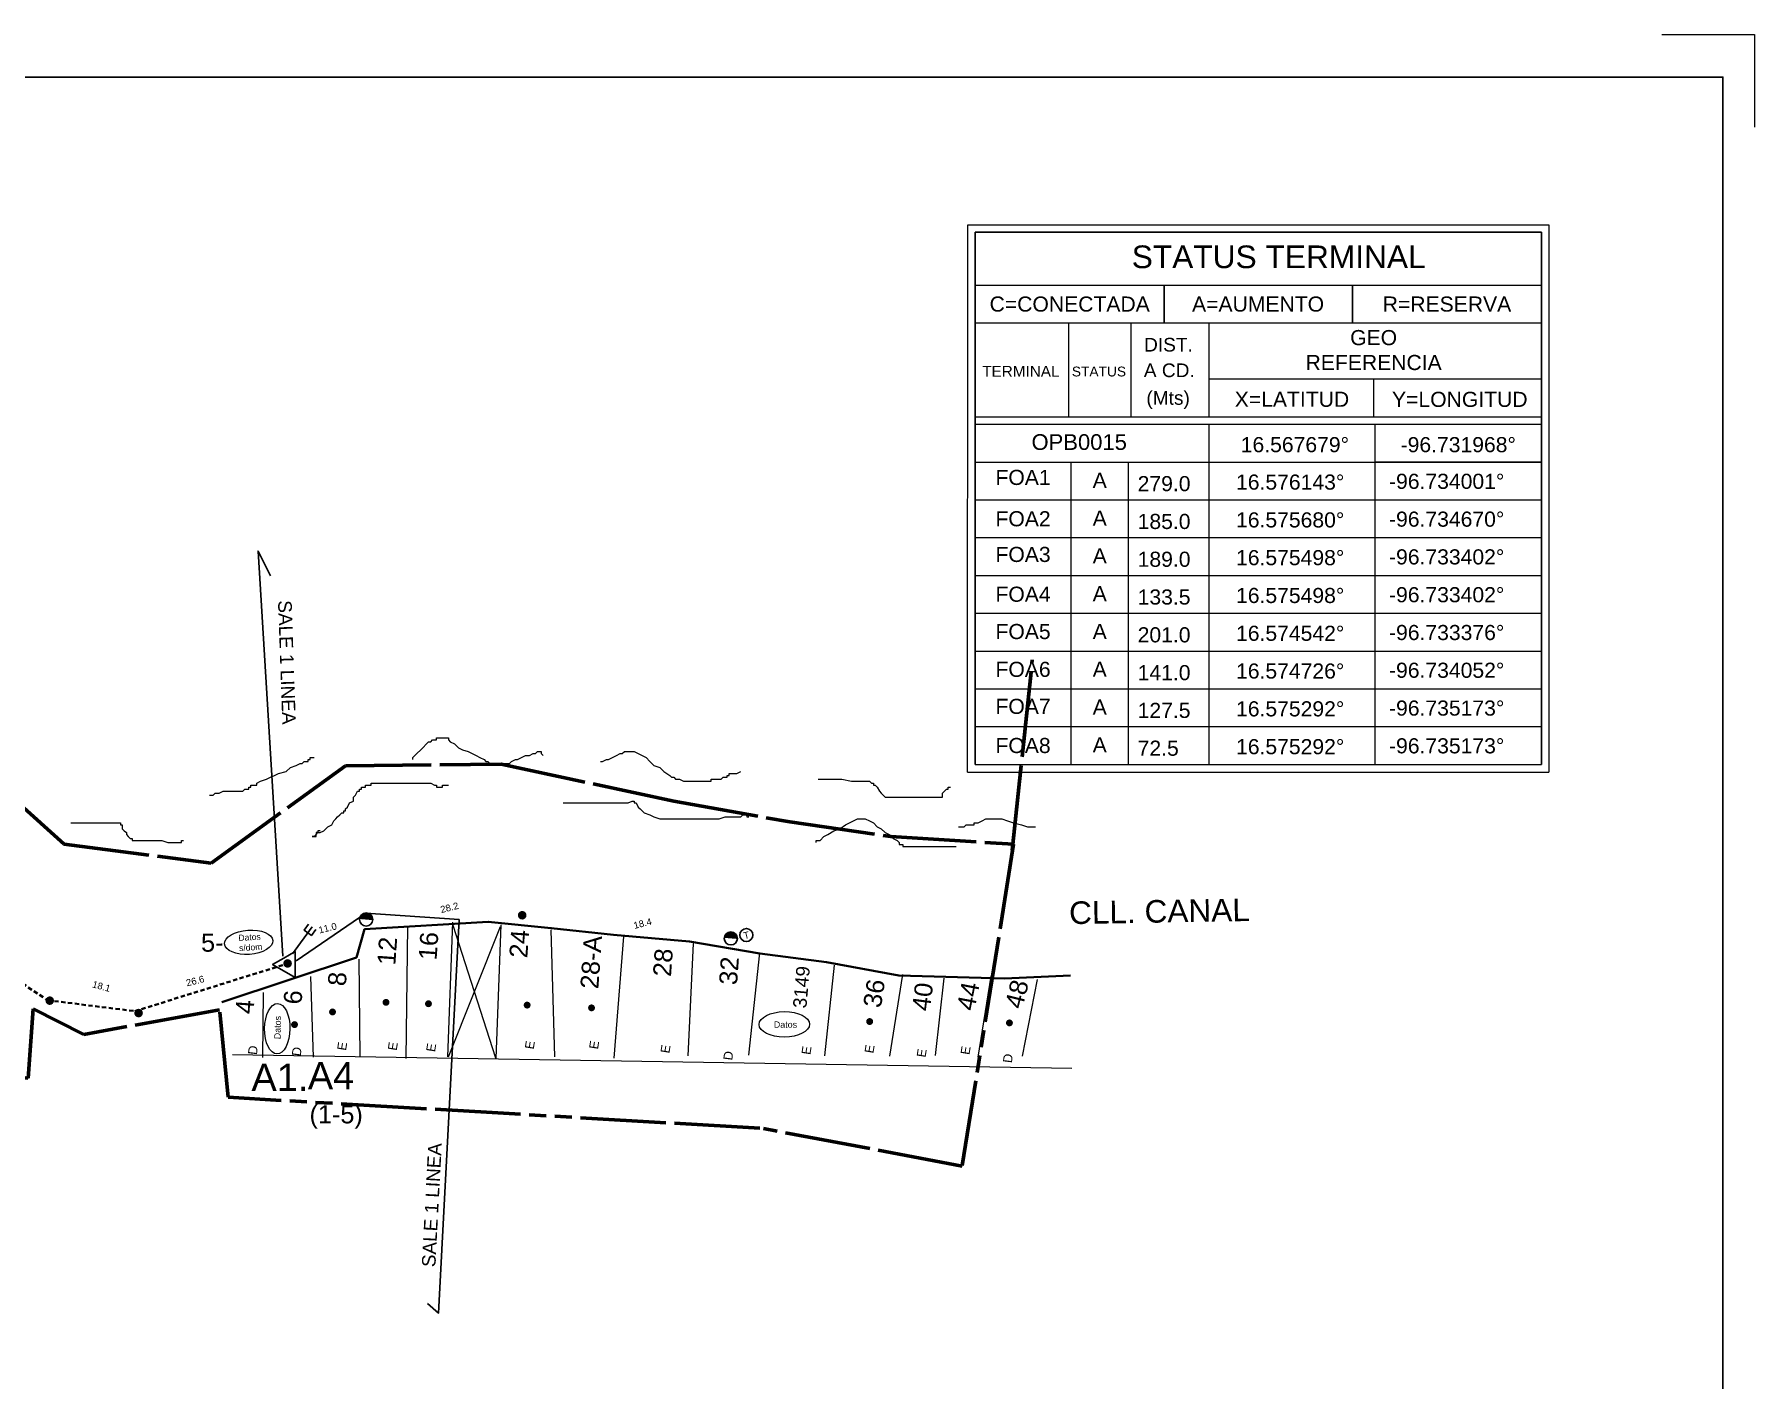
# Model space of a CAD drawing. Header units: millimetres. Extents: x -3867 to 635, y 1041 to 3666.
# Drawn here: x 434.3 to 635.3, y 1984.7 to 2141.9 of the extents above; entities that cross this region are included whole.
import ezdxf
from ezdxf.enums import TextEntityAlignment as Align

# ---------------------------------------------------------------- set-up
doc = ezdxf.new("R2010")
doc.units = ezdxf.units.MM
for name, pattern in [('TLSIGC_002', [0.8, 0.5, -0.3]), ('TLSIGC_004', [7, 4, -1, 1, -1]), ('TLSIGC_007', [28, 10, -1, 10, -1, 2, -1, 2, -1])]:
    doc.linetypes.add(name, pattern=pattern)
for name, color, linetype, lineweight in [('CABLE EXISTENTE AEREO SECUNDARIO', 82, 'TLSIGC_002', 40), ('CLASIFICACION TIPO RESIDENCIAL D', 5, 'Continuous', 9), ('CLASIFICACION TIPO RESIDENCIAL E', 156, 'Continuous', 9), ('CLIENTES EXISTENTES DE DATOS', 7, 'Continuous', 13), ('CLIENTES RESIDENCIALES E', 82, 'TLSIGC_004', 9), ('CONEXION A TIERRA  DE TERMINAL EXISTENTE', 82, 'Continuous', 30), ('DISTRITO', 42, 'TLSIGC_007', 60), ('LOTIFICACION 2003', 252, 'Continuous', 15), ('MARCO DE CONSTRUCCION', 7, 'Continuous', 5), ('MEDIDAS ENTRE POSTES', 82, 'Continuous', 5), ('NOMBRE DE CALLES', 92, 'TLSIGC_017', 5), ('NUMEROS OFICIALES', 3, 'Continuous', 5), ('PLANIMETRIA 2004', 10, 'Continuous', 40), ('PLANO DE DETALLES', 253, 'Continuous', 30), ('POSTE DE ENERGIA ELECTRICA', 82, 'Continuous', 30), ('POSTES EXISTENTES SECUNDARIOS', 82, 'Continuous', 30), ('RIOS', 161, 'TLSIGC_004', 20), ('SOLICITUDES PENSIENTES SIN DOMICILIO', 172, 'Continuous', 13), ('TERMINAL EXISTENTE EN POSTE', 82, 'Continuous', 30), ('TERMINAL PROYECTADA EN POSTE', 1, 'Continuous', 60)]:
    doc.layers.add(name, color=color, linetype=linetype, lineweight=lineweight)
doc.styles.get("Standard").update_dxf_attribs({"font": 'arial.ttf'})
doc.linetypes.add('TLSIGC_017', pattern='A,0.5,["=",Standard,S=1.6,R=0,X=-0.2,Y=-0.8],0.5', length=1)

# ---------------------------------------------------------------- blocks, each defined once
blk = doc.blocks.new('DATOS SIN DOMICILIO')
at = {"layer": 'SOLICITUDES PENSIENTES SIN DOMICILIO', "color": 4}
blk.add_ellipse((-479.98, 2029.41), major_axis=(-0.01, 3.12), ratio=0.5027, dxfattribs=at)
at = {"layer": 'SOLICITUDES PENSIENTES SIN DOMICILIO', "color": 4, "insert": (-481.01, 2028.12), "char_height": 0.788, "width": 16.9626, "attachment_point": 1, "rotation": 90}
blk.add_mtext('Datos\\Ps/dom', dxfattribs=at)
blk = doc.blocks.new('G$C68750D7C')
at = {"layer": 'CLIENTES EXISTENTES DE DATOS'}
blk.add_ellipse((4.88, 2.45), major_axis=(4.88, 0.02), ratio=0.5027, dxfattribs=at)
at = {"layer": 'CLIENTES EXISTENTES DE DATOS', "insert": (2.85, 3.02), "char_height": 1.231, "width": 5.0142, "attachment_point": 1}
blk.add_mtext('Datos', dxfattribs=at)

msp = doc.modelspace()

# ---------------------------------------------------------------- hatches: boundary and pattern name
at = {"layer": 'CLIENTES RESIDENCIALES E'}
h = msp.add_hatch(color=256, dxfattribs=at)
edge = h.paths.add_edge_path()
edge.add_arc((469.13, 2027.7), 0.406, 0, 360)
h = msp.add_hatch(color=256, dxfattribs=at)
edge = h.paths.add_edge_path()
edge.add_arc((475.38, 2028.82), 0.406, 0, 360)
h = msp.add_hatch(color=256, dxfattribs=at)
edge = h.paths.add_edge_path()
edge.add_arc((480.34, 2028.66), 0.406, 0, 360)
h = msp.add_hatch(color=256, dxfattribs=at)
edge = h.paths.add_edge_path()
edge.add_arc((491.87, 2028.5), 0.406, 0, 360)
h = msp.add_hatch(color=256, dxfattribs=at)
edge = h.paths.add_edge_path()
edge.add_arc((499.39, 2028.18), 0.406, 0, 360)
h = msp.add_hatch(color=256, dxfattribs=at)
edge = h.paths.add_edge_path()
edge.add_arc((464.69, 2026.22), 0.406, 0, 360)
h = msp.add_hatch(color=256, dxfattribs=at)
edge = h.paths.add_edge_path()
edge.add_arc((531.89, 2026.58), 0.406, 0, 360)
h = msp.add_hatch(color=256, dxfattribs=at)
edge = h.paths.add_edge_path()
edge.add_arc((548.22, 2026.42), 0.406, 0, 360)
at = {"layer": 'POSTE DE ENERGIA ELECTRICA'}
for points in [[(472.3, 2038.56), (472.31, 2038.66), (472.34, 2038.76), (472.38, 2038.84), (472.42, 2038.92), (472.51, 2039.02), (472.57, 2039.08), (472.65, 2039.14), (472.73, 2039.18), (472.82, 2039.22), (472.89, 2039.24), (472.98, 2039.26), (473.08, 2039.26), (473.14, 2039.25), (473.24, 2039.24), (473.34, 2039.21), (473.46, 2039.15), (473.54, 2039.09), (473.61, 2039.02), (473.68, 2038.94), (473.72, 2038.88), (473.75, 2038.81), (473.79, 2038.7), (473.81, 2038.6), (473.82, 2038.51), (473.82, 2038.43)], [(514.91, 2036.36), (514.92, 2036.46), (514.95, 2036.56), (514.98, 2036.63), (515.03, 2036.72), (515.11, 2036.82), (515.17, 2036.88), (515.25, 2036.94), (515.34, 2036.98), (515.43, 2037.01), (515.5, 2037.04), (515.59, 2037.05), (515.69, 2037.06), (515.75, 2037.05), (515.85, 2037.04), (515.95, 2037), (516.06, 2036.94), (516.14, 2036.88), (516.22, 2036.82), (516.28, 2036.74), (516.32, 2036.67), (516.36, 2036.61), (516.4, 2036.5), (516.42, 2036.39), (516.43, 2036.3), (516.43, 2036.23)]]:
    msp.add_hatch(color=256, dxfattribs=at).paths.add_polyline_path(points)
at = {"layer": 'POSTES EXISTENTES SECUNDARIOS'}
h = msp.add_hatch(color=256, dxfattribs=at)
edge = h.paths.add_edge_path()
edge.add_arc((491.29, 2039), 0.504, 0, 360)
h = msp.add_hatch(color=256, dxfattribs=at)
edge = h.paths.add_edge_path()
edge.add_arc((463.88, 2033.37), 0.504, 0, 360)
h = msp.add_hatch(color=256, dxfattribs=at)
edge = h.paths.add_edge_path()
edge.add_arc((436.09, 2029.02), 0.504, 0, 360)
h = msp.add_hatch(color=256, dxfattribs=at)
edge = h.paths.add_edge_path()
edge.add_arc((446.47, 2027.57), 0.504, 0, 360)

# ---------------------------------------------------------------- linework, layer by layer
at = {"linetype": 'Continuous', "lineweight": 30}
for p, q in [((566.3, 2108.22), (566.3, 2112.63)), ((588.31, 2108.22), (588.31, 2112.63))]:
    msp.add_line(p, q, dxfattribs=at)
msp.add_lwpolyline([(544.23, 2056.63), (544.23, 2118.82), (610.37, 2118.82), (610.38, 2056.63)], dxfattribs=at)
at = {"layer": 'CABLE EXISTENTE AEREO SECUNDARIO'}
msp.add_lwpolyline([(348.56, 2049.87), (377.65, 2049.1), (418.25, 2040.75), (435.84, 2029.07), (446.05, 2027.79), (463.7, 2033.3)], dxfattribs=at)
at = {"layer": 'CONEXION A TIERRA  DE TERMINAL EXISTENTE'}
msp.add_line((466.74, 2037.66), (464.44, 2034.49), dxfattribs=at)
msp.add_lwpolyline([(466.32, 2037.97), (465.81, 2037.27), (466.67, 2036.65), (467.18, 2037.34)], dxfattribs=at)
at = {"layer": 'DISTRITO'}
msp.add_line((548.55, 2046.56), (550.89, 2068.84), dxfattribs=at)
for points in [[(424.11, 2059.6), (437.76, 2047.32), (454.96, 2045.1), (470.66, 2056.48), (488.84, 2056.65), (508.99, 2052.35), (522.57, 2049.9), (534.35, 2048.21), (548.7, 2047.3), (542.7, 2009.68), (519.49, 2014.08)], [(519.05, 2014.12), (456.94, 2017.73), (455.92, 2027.95), (440.08, 2025.07), (434.17, 2028.07), (433.55, 2019.95), (414.06, 2021.94), (413.96, 2024.8), (370.91, 2030.57), (372.98, 2011.53), (377.9, 2010.05), (374.71, 1988.75), (407.72, 1942.51)]]:
    msp.add_lwpolyline(points, dxfattribs=at)
at = {"layer": 'LOTIFICACION 2003'}
for p, q in [((483.16, 2038.2), (482.56, 2022.46)), ((477.74, 2022.25), (477.94, 2037.72)), ((482.69, 2022.45), (488.74, 2037.68)), ((488.22, 2022.3), (483.24, 2037.79)), ((488.23, 2022.25), (488.84, 2037.89)), ((494.63, 2037.28), (495.06, 2022.45)), ((502.04, 2022.28), (503.15, 2036.53)), ((511.25, 2035.7), (510.64, 2022.58)), ((517.76, 2022.64), (519.05, 2034.6)), ((472.19, 2033.87), (472.33, 2022.46)), ((527.73, 2033.15), (526.62, 2022.58)), ((535.71, 2032.08), (534.21, 2022.55)), ((460.97, 2022.37), (461.05, 2029.96)), ((466.91, 2022.4), (466.61, 2031.84)), ((539.58, 2022.62), (540.61, 2031.66)), ((546.05, 2031.88), (544.53, 2022.42)), ((549.76, 2022.55), (551.48, 2031.49)), ((555.5, 2021.09), (457.44, 2022.7))]:
    msp.add_line(p, q, dxfattribs=at)
at = {"layer": 'MARCO DE CONSTRUCCION'}
for p, q in [((544.21, 2112.63), (610.38, 2112.63)), ((544.2, 2108.22), (610.37, 2108.22)), ((555.12, 2108.22), (555.12, 2097.26)), ((562.41, 2108.22), (562.41, 2097.26)), ((571.51, 2108.22), (571.51, 2097.26)), ((571.51, 2101.68), (610.37, 2101.68)), ((590.77, 2101.68), (590.77, 2097.26)), ((544.22, 2097.26), (610.37, 2097.26)), ((544.22, 2096.38), (610.37, 2096.38)), ((564.63, 2097.26), (564.63, 2097.26)), ((571.52, 2096.38), (571.52, 2056.63)), ((590.95, 2056.63), (590.95, 2096.38)), ((590.95, 2096.38), (610.37, 2096.38)), ((590.95, 2092.4), (590.95, 2096.38)), ((544.22, 2091.96), (610.37, 2091.96)), ((555.41, 2091.96), (555.41, 2056.63)), ((562.15, 2056.63), (562.15, 2091.96)), ((610.37, 2091.96), (590.95, 2091.96)), ((544.22, 2087.54), (610.37, 2087.54)), ((544.22, 2083.13), (610.37, 2083.13)), ((544.22, 2078.71), (610.37, 2078.71)), ((544.22, 2074.3), (610.37, 2074.3)), ((544.22, 2069.88), (610.37, 2069.88)), ((544.22, 2065.46), (610.37, 2065.46)), ((571.52, 2062.4), (571.52, 2056.63)), ((590.95, 2056.63), (590.95, 2062.4)), ((544.22, 2061.05), (610.37, 2061.05)), ((544.23, 2056.63), (610.38, 2056.63)), ((555.41, 2057.98), (555.41, 2056.63)), ((562.15, 2056.63), (562.15, 2057.98)), ((543.31, 2055.71), (611.25, 2055.71))]:
    msp.add_line(p, q, dxfattribs=at)
msp.add_lwpolyline([(624.46, 2141.94), (635.28, 2141.94), (635.28, 2131.12)], dxfattribs=at)
at = {"layer": 'MARCO DE CONSTRUCCION', "color": 7, "linetype": 'Continuous', "lineweight": 30}
msp.add_lwpolyline([(-168.34, 1874.48), (-189.9, 1874.48), (-189.9, 1612.02), (-168.34, 1612.02), (-168.34, 1874.48), (-168.34, 1612.02), (631.59, 1612.02), (631.59, 2136.95), (-179.12, 2136.95), (-179.12, 1874.48)], dxfattribs=at)
at = {"layer": 'MARCO DE CONSTRUCCION', "color": 7, "linetype": 'Continuous', "lineweight": 5}
msp.add_lwpolyline([(543.31, 2055.71), (543.34, 2119.7), (611.26, 2119.7), (611.25, 2055.71)], dxfattribs=at)
at = {"layer": 'PLANIMETRIA 2004'}
msp.add_lwpolyline([(555.37, 2031.96), (547.65, 2031.62), (535.31, 2031.96), (526.84, 2033.53), (519.05, 2034.53), (510.82, 2035.92), (501.94, 2036.72), (494.69, 2037.51), (487.32, 2038.25), (472.88, 2037.36), (471.93, 2034.06), (456.2, 2028.83)], dxfattribs=at)
at = {"layer": 'PLANO DE DETALLES'}
for points in [[(463.33, 2034.22), (460.44, 2081.55), (461.88, 2078.67)], [(464.9, 2033.68), (473.02, 2039.23), (483.91, 2038.49), (481.52, 1992.5), (480.23, 1993.61)]]:
    msp.add_lwpolyline(points, dxfattribs=at)
at = {"layer": 'POSTE DE ENERGIA ELECTRICA'}
for centre in [(473.06, 2038.5), (515.67, 2036.29), (517.48, 2036.69)]:
    msp.add_circle(centre, 0.764, dxfattribs=at)
at = {"layer": 'RIOS'}
for points in [[(478.51, 2057.2), (478.51, 2057.42), (478.75, 2057.66), (478.98, 2057.89), (479.44, 2058.35), (479.67, 2058.58), (480.12, 2059.05), (480.36, 2059.27), (480.6, 2059.27), (480.82, 2059.5), (481.28, 2059.5), (481.28, 2059.74), (481.76, 2059.74), (481.97, 2059.74), (482.2, 2059.74), (482.45, 2059.74), (482.68, 2059.74), (482.68, 2059.5), (482.89, 2059.27), (483.37, 2059.05), (483.83, 2058.58), (484.3, 2058.35), (484.99, 2058.12), (485.43, 2057.89), (485.91, 2057.66), (486.36, 2057.42), (486.83, 2057.2), (487.05, 2056.96), (487.28, 2056.96), (487.52, 2056.73), (487.76, 2056.73), (487.97, 2056.73), (488.21, 2056.73), (488.45, 2056.73), (488.68, 2056.73), (488.91, 2056.73), (489.13, 2056.73), (489.37, 2056.73), (489.61, 2056.73), (489.82, 2056.73), (490.06, 2056.96), (490.51, 2057.2), (490.75, 2057.2), (491.22, 2057.42), (491.68, 2057.66), (492.15, 2057.66), (492.59, 2057.89), (492.84, 2057.89), (493.07, 2058.12), (493.28, 2058.12), (493.52, 2058.12), (493.52, 2057.89), (493.76, 2057.66)], [(500.44, 2056.96), (500.69, 2056.96), (501.15, 2057.2), (501.38, 2057.2), (501.83, 2057.42), (502.3, 2057.66), (502.75, 2057.89), (502.98, 2057.89), (503.23, 2058.12), (503.46, 2058.12), (503.67, 2058.12), (503.92, 2058.12), (504.39, 2058.12), (504.83, 2057.89), (505.29, 2057.66), (505.77, 2057.42), (506.22, 2056.96), (506.69, 2056.51), (507.37, 2056.27), (507.85, 2055.81), (508.54, 2055.35), (508.75, 2055.12), (508.99, 2055.12), (509.22, 2054.89), (509.46, 2054.89), (509.68, 2054.89), (510.15, 2054.66), (510.83, 2054.66), (511.31, 2054.66), (511.76, 2054.66), (512.22, 2054.66), (512.45, 2054.66), (512.69, 2054.66), (512.93, 2054.66), (513.14, 2054.66), (513.38, 2054.66), (513.38, 2054.89), (513.85, 2054.89), (514.06, 2054.89), (514.54, 2054.89), (514.77, 2055.12), (514.99, 2055.12), (515.22, 2055.12), (515.22, 2055.35), (515.47, 2055.35), (515.47, 2055.58), (515.69, 2055.58), (515.91, 2055.58), (516.38, 2055.58), (516.84, 2055.81)], [(454.74, 2053.04), (454.96, 2053.04), (455.19, 2053.04), (455.43, 2053.27), (455.88, 2053.27), (456.34, 2053.5), (456.8, 2053.5), (457.28, 2053.5), (457.97, 2053.5), (458.42, 2053.5), (458.65, 2053.5), (458.89, 2053.73), (459.12, 2053.73), (459.34, 2053.73), (459.34, 2053.97), (459.57, 2053.97), (459.57, 2054.19), (459.82, 2054.19), (460.05, 2054.19), (460.27, 2054.19), (460.27, 2054.42), (460.73, 2054.66), (461.42, 2054.89), (461.88, 2055.12), (462.36, 2055.35), (462.81, 2055.58), (463.73, 2055.81), (464.21, 2056.27), (464.9, 2056.51), (465.34, 2056.73), (465.58, 2056.73), (465.81, 2056.96), (466.05, 2056.96), (466.27, 2056.96), (466.27, 2057.2), (466.5, 2057.2), (466.5, 2057.42), (466.75, 2057.42), (466.98, 2057.42)], [(467.67, 2048.88), (467.43, 2048.88), (467.43, 2048.66), (467.2, 2048.66), (467.2, 2048.42), (466.98, 2048.19), (466.75, 2048.19), (466.98, 2048.19), (467.2, 2048.19), (467.2, 2048.42), (467.43, 2048.66), (467.67, 2048.66), (468.12, 2048.88), (468.36, 2049.11), (468.58, 2049.35), (469.04, 2049.58), (469.28, 2050.04), (469.52, 2050.26), (469.73, 2050.5), (469.98, 2050.73), (470.21, 2050.96), (470.44, 2050.96), (470.44, 2051.19), (470.66, 2051.19), (470.66, 2051.43), (470.89, 2051.65), (471.13, 2052.12), (471.59, 2052.34), (471.59, 2052.8), (471.82, 2053.04), (472.06, 2053.5), (472.28, 2053.5), (472.28, 2053.73), (472.5, 2053.73), (472.5, 2053.97), (472.75, 2053.97), (472.97, 2053.97), (472.97, 2054.19), (473.19, 2054.19), (473.43, 2054.19), (473.66, 2054.19), (473.66, 2054.42), (473.91, 2054.42), (474.12, 2054.42), (474.6, 2054.42), (474.83, 2054.42), (475.28, 2054.42), (475.52, 2054.42), (475.73, 2054.42), (475.97, 2054.42), (476.21, 2054.42), (476.67, 2054.42), (477.14, 2054.42), (477.82, 2054.42), (478.51, 2054.42), (479.2, 2054.42), (479.91, 2054.42), (480.6, 2054.42), (481.05, 2054.19), (481.28, 2054.19), (481.28, 2053.97), (481.52, 2053.97), (481.76, 2053.97), (481.97, 2053.97), (481.97, 2054.19), (482.2, 2054.19), (482.45, 2054.19), (482.68, 2054.19)], [(525.86, 2054.89), (526.09, 2054.89), (526.3, 2054.89), (526.54, 2054.89), (526.78, 2054.89), (527.24, 2054.89), (527.93, 2054.89), (528.62, 2054.89), (529.77, 2054.66), (530.46, 2054.66), (531.17, 2054.66), (531.62, 2054.66), (531.86, 2054.66), (532.09, 2054.42), (532.32, 2054.42), (532.32, 2054.19), (532.54, 2054.19), (532.78, 2053.97), (533.02, 2053.5), (533.23, 2053.27), (533.46, 2053.04), (533.7, 2052.8), (533.92, 2052.8), (534.15, 2052.8), (534.63, 2052.8), (534.85, 2052.8), (535.56, 2052.8), (536.25, 2052.8), (536.93, 2052.8), (537.62, 2052.8), (538.08, 2052.8), (538.78, 2052.8), (539.23, 2052.8), (539.48, 2052.8), (539.94, 2052.8), (540.17, 2052.8), (540.39, 2052.8), (540.39, 2053.04), (540.39, 2053.27), (540.63, 2053.5), (540.86, 2053.73), (541.08, 2053.73), (541.08, 2053.97), (541.32, 2053.97)], [(496.07, 2052.12), (496.3, 2052.12), (496.53, 2052.12), (496.76, 2052.12), (496.98, 2052.12), (497.23, 2052.12), (497.44, 2052.12), (497.92, 2052.12), (498.6, 2052.12), (499.52, 2052.12), (500.44, 2052.12), (501.38, 2052.12), (502.3, 2052.12), (502.98, 2052.12), (503.67, 2052.12), (504.15, 2052.34), (504.39, 2052.34), (504.39, 2052.12), (504.6, 2052.12), (504.83, 2051.65), (505.08, 2051.43), (505.53, 2050.96), (506.22, 2050.73), (506.69, 2050.5), (507.37, 2050.26), (507.85, 2050.26), (508.31, 2050.26), (508.99, 2050.26), (509.46, 2050.26), (510.15, 2050.26), (510.39, 2050.26), (510.61, 2050.26), (510.83, 2050.26), (511.31, 2050.26), (511.53, 2050.26), (511.76, 2050.26), (512.22, 2050.26), (512.93, 2050.26), (513.62, 2050.26), (514.3, 2050.26), (514.99, 2050.5), (515.91, 2050.5), (516.6, 2050.5), (516.84, 2050.5), (517.07, 2050.73), (517.31, 2050.73), (517.53, 2050.73), (517.53, 2050.5), (517.77, 2050.5)], [(525.62, 2047.5), (525.62, 2047.73), (526.09, 2047.73), (526.54, 2048.19), (526.99, 2048.42), (527.7, 2048.88), (528.4, 2049.11), (529.08, 2049.58), (529.55, 2049.8), (530.01, 2050.04), (530.46, 2050.26), (530.69, 2050.26), (530.92, 2050.26), (531.38, 2050.26), (531.86, 2050.04), (532.32, 2049.8), (532.78, 2049.35), (533.23, 2049.11), (533.7, 2048.66), (534.15, 2048.42), (534.63, 2047.96), (535.09, 2047.73), (535.32, 2047.5), (535.32, 2047.26), (535.56, 2047.26), (535.77, 2047.26), (535.77, 2047.04), (536, 2047.04), (536.25, 2047.04), (536.47, 2047.04), (536.69, 2047.04), (537.17, 2047.04), (537.39, 2047.04), (537.86, 2047.04), (538.08, 2047.04), (538.31, 2047.04), (538.54, 2047.04), (538.78, 2047.04), (539.02, 2047.04), (539.23, 2047.04), (539.48, 2047.04), (539.71, 2047.04), (539.94, 2047.04), (540.17, 2047.04), (540.63, 2047.04), (541.08, 2047.04), (541.56, 2047.04), (541.77, 2047.04), (542.01, 2047.04)], [(542.25, 2049.35), (542.48, 2049.35), (542.7, 2049.35), (542.93, 2049.35), (543.16, 2049.58), (543.41, 2049.58), (543.62, 2049.58), (543.85, 2049.58), (544.1, 2049.58), (544.1, 2049.8), (544.33, 2049.8), (544.55, 2049.8), (545.02, 2050.04), (545.47, 2050.26), (545.94, 2050.26), (546.39, 2050.26), (546.64, 2050.26), (546.87, 2050.26), (547.08, 2050.26), (547.33, 2050.26), (548.01, 2050.04), (548.7, 2049.8), (549.63, 2049.58), (550.32, 2049.35), (551.26, 2049.35)], [(438.56, 2049.8), (438.79, 2049.8), (439.03, 2049.8), (439.25, 2049.8), (439.48, 2049.8), (439.72, 2049.8), (440.18, 2049.8), (440.42, 2049.8), (440.89, 2049.8), (441.58, 2049.8), (442.02, 2049.8), (442.5, 2049.8), (443.19, 2049.8), (443.43, 2049.8), (443.64, 2049.8), (444.11, 2049.8), (444.35, 2049.8), (444.35, 2049.58), (444.56, 2049.58), (444.56, 2049.35), (444.56, 2049.11), (444.8, 2048.88), (445.04, 2048.66), (445.04, 2048.42), (445.27, 2048.19), (445.5, 2047.96), (445.72, 2047.96), (445.72, 2047.73), (445.96, 2047.73), (446.19, 2047.73), (446.41, 2047.73), (446.66, 2047.73), (446.88, 2047.73), (447.34, 2047.73), (447.81, 2047.73), (448.03, 2047.73), (448.5, 2047.73), (449.18, 2047.73), (449.89, 2047.5), (450.35, 2047.5), (450.8, 2047.5), (451.04, 2047.5), (451.27, 2047.5), (451.49, 2047.5), (451.49, 2047.73), (451.72, 2047.73)]]:
    msp.add_lwpolyline(points, dxfattribs=at)
at = {"layer": 'TERMINAL EXISTENTE EN POSTE'}
msp.add_lwpolyline([(464.77, 2034.76), (464.78, 2031.71), (462.13, 2033.23), (463.45, 2034), (464.77, 2034.76)], dxfattribs=at)

# ---------------------------------------------------------------- block references
at = {"layer": 'CLIENTES EXISTENTES DE DATOS', "lineweight": 40, "ltscale": 8, "xscale": 0.6043556023522056, "yscale": 0.6043556023522059, "zscale": 0.6043556023522059, "rotation": 89.11859600341884}
msp.add_blockref('G$C68750D7C', (464.11, 2022.77), dxfattribs=at)
msp.add_blockref('G$C68750D7C', (464.11, 2022.77), dxfattribs=at)
at = {"layer": 'CLIENTES EXISTENTES DE DATOS', "lineweight": 40, "ltscale": 8, "xscale": 0.6043556023522059, "yscale": 0.6043556023522059, "zscale": 0.6043556023522059}
msp.add_blockref('G$C68750D7C', (518.97, 2024.77), dxfattribs=at)
msp.add_blockref('G$C68750D7C', (518.97, 2024.77), dxfattribs=at)
at = {"layer": 'SOLICITUDES PENSIENTES SIN DOMICILIO', "lineweight": 40, "ltscale": 8, "xscale": 0.9063072707661864, "yscale": 0.9063072707661863, "zscale": 0.9063072707661863, "rotation": 273.7152891054286}
msp.add_blockref('DATOS SIN DOMICILIO', (-1347.88, 1482.57), dxfattribs=at)

# ---------------------------------------------------------------- texts
at = {"layer": 'CLASIFICACION TIPO RESIDENCIAL D'}
for p in [(460.29, 2022.64), (465.41, 2022.48), (515.83, 2022), (548.5, 2021.69)]:
    msp.add_text('D', height=1.06, rotation=83, dxfattribs=at).set_placement(p)
at = {"layer": 'CLASIFICACION TIPO RESIDENCIAL E'}
for p in [(470.7, 2023.13), (476.62, 2023.13), (481.1, 2022.97), (492.63, 2023.28), (500.14, 2023.28), (508.48, 2022.81), (524.95, 2022.64), (532.32, 2022.81), (538.41, 2022.33), (543.54, 2022.64)]:
    msp.add_text('E', height=1.06, rotation=81, dxfattribs=at).set_placement(p)
at = {"layer": 'DISTRITO'}
msp.add_text('OPB0015', height=1.84, dxfattribs=at).set_placement((550.8, 2093.38))
for s, p in [(' 16.567679°', (581.23, 2094)), ('-96.731968°', (600.66, 2094))]:
    msp.add_text(s, height=1.7666, dxfattribs=at).set_placement(p, align=Align.MIDDLE)
at = {"layer": 'MARCO DE CONSTRUCCION', "color": 7}
for s, height, p in [('STATUS TERMINAL', 2.6498, (579.68, 2115.95)), ('X=LATITUD', 1.767, (581.23, 2099.29)), ('Y=LONGITUD', 1.767, (600.84, 2099.29))]:
    msp.add_text(s, height=height, dxfattribs=at).set_placement(p, align=Align.MIDDLE)
at = {"layer": 'MARCO DE CONSTRUCCION'}
for s, height, p in [('C=CONECTADA', 1.7666, (555.26, 2110.43)), ('A=AUMENTO', 1.767, (577.27, 2110.43)), ('R=RESERVA', 1.767, (599.34, 2110.43)), ('GEO', 1.767, (590.77, 2106.51)), ('REFERENCIA', 1.767, (590.77, 2103.6))]:
    msp.add_text(s, height=height, dxfattribs=at).set_placement(p, align=Align.MIDDLE)
for s, height, p in [('DIST.', 1.597, (563.95, 2104.88)), ('TERMINAL', 1.278, (545.04, 2101.93)), ('STATUS', 1.15, (555.51, 2101.97)), ('A CD.', 1.597, (563.92, 2101.89)), ('(Mts)', 1.597, (564.22, 2098.66))]:
    msp.add_text(s, height=height, dxfattribs=at).set_placement(p)
at = {"layer": 'MEDIDAS ENTRE POSTES'}
for s, rotation, p in [('28.2', 14, (481.84, 2039.25)), ('11.0', 14, (467.61, 2036.86)), ('18.4', 14, (504.41, 2037.4)), ('T', 14, (517.26, 2036.2)), ('18.1', 345, (440.99, 2030.59)), ('26.6', 14, (452.13, 2030.69))]:
    msp.add_text(s, height=0.792, rotation=rotation, dxfattribs=at).set_placement(p)
at = {"layer": 'NOMBRE DE CALLES'}
msp.add_text('CLL. CANAL', height=2.641, rotation=1, dxfattribs=at).set_placement((555.21, 2037.96))
at = {"layer": 'NUMEROS OFICIALES'}
for s, height, rotation, p in [('12', 2.113, 86, (476.46, 2033.11)), ('16', 2.113, 86, (481.28, 2033.7)), ('24', 2.113, 86, (491.88, 2033.95)), ('28-A', 2.113, 86, (500.18, 2030.33)), ('28', 2.113, 86, (508.67, 2031.77)), ('32', 2.113, 86, (516.39, 2030.8)), ('8', 2.11, 86, (470.68, 2030.67)), ('3149', 1.584, 85, (524.49, 2028.08)), ('6', 2.11, 86, (465.5, 2028.53)), ('36', 2.113, 81, (533.19, 2028.09)), ('40', 2.113, 83, (538.92, 2027.72)), ('44', 2.113, 79, (544.12, 2027.73)), ('48', 2.113, 76, (549.71, 2027.94)), ('4', 2.11, 86, (459.89, 2027.4))]:
    msp.add_text(s, height=height, rotation=rotation, dxfattribs=at).set_placement(p)
at = {"layer": 'PLANO DE DETALLES'}
for rotation, p in [(272, (462.76, 2075.78)), (87, (481.14, 1997.85))]:
    msp.add_text('SALE 1 LINEA', height=1.5844, rotation=rotation, dxfattribs=at).set_placement(p)
at = {"layer": 'SOLICITUDES PENSIENTES SIN DOMICILIO'}
msp.add_text('5-', height=2.113, rotation=0.82, dxfattribs=at).set_placement((453.78, 2034.73))
at = {"layer": 'TERMINAL EXISTENTE EN POSTE'}
for s, height, p in [('A1.', 3.169, (459.66, 2018.48)), ('A4', 3.169, (466.25, 2018.67)), ('(1-5)', 2.113, (466.44, 2014.68))]:
    msp.add_text(s, height=height, dxfattribs=at).set_placement(p)
at = {"layer": 'TERMINAL PROYECTADA EN POSTE'}
for s, height, p in [('FOA1', 1.767, (549.81, 2090.17)), ('A', 1.77, (558.77, 2089.83)), ('FOA2', 1.767, (549.81, 2085.34)), ('A', 1.77, (558.77, 2085.41)), ('FOA3', 1.767, (549.81, 2081.17)), ('A', 1.77, (558.77, 2081)), ('FOA4', 1.767, (549.81, 2076.52)), ('A', 1.77, (558.77, 2076.58)), ('FOA5', 1.767, (549.81, 2072.16)), ('A', 1.77, (558.77, 2072.16)), ('FOA6', 1.767, (549.81, 2067.74)), ('A', 1.77, (558.77, 2067.75)), ('FOA7', 1.767, (549.81, 2063.41)), ('A', 1.77, (558.77, 2063.33)), ('FOA8', 1.767, (549.81, 2058.84)), ('A', 1.77, (558.77, 2058.91))]:
    msp.add_text(s, height=height, dxfattribs=at).set_placement(p, align=Align.MIDDLE)
for s, height, p in [('279.0', 1.767, (563.2, 2088.56)), (' 16.576143°', 1.7666, (574.01, 2088.74)), ('-96.734001°', 1.7666, (592.57, 2088.83)), ('185.0', 1.767, (563.2, 2084.14)), (' 16.575680°', 1.7666, (574.01, 2084.32)), ('-96.734670°', 1.7666, (592.57, 2084.41)), ('189.0', 1.767, (563.2, 2079.72)), (' 16.575498°', 1.7666, (574.01, 2079.91)), ('-96.733402°', 1.7666, (592.57, 2080)), ('133.5', 1.767, (563.2, 2075.31)), (' 16.575498°', 1.7666, (574.01, 2075.49)), ('-96.733402°', 1.7666, (592.57, 2075.58)), ('201.0', 1.767, (563.2, 2070.89)), (' 16.574542°', 1.7666, (574.01, 2071.07)), ('-96.733376°', 1.7666, (592.57, 2071.16)), ('141.0', 1.767, (563.2, 2066.47)), (' 16.574726°', 1.7666, (574.01, 2066.66)), ('-96.734052°', 1.7666, (592.57, 2066.75)), ('-96.735173°', 1.7666, (592.57, 2062.33)), ('127.5', 1.767, (563.2, 2062.06)), (' 16.575292°', 1.7666, (574.01, 2062.24)), ('72.5', 1.767, (563.2, 2057.64)), (' 16.575292°', 1.7666, (574.01, 2057.82)), ('-96.735173°', 1.7666, (592.57, 2057.92))]:
    msp.add_text(s, height=height, dxfattribs=at).set_placement(p)

doc.saveas('drawing.dxf')
